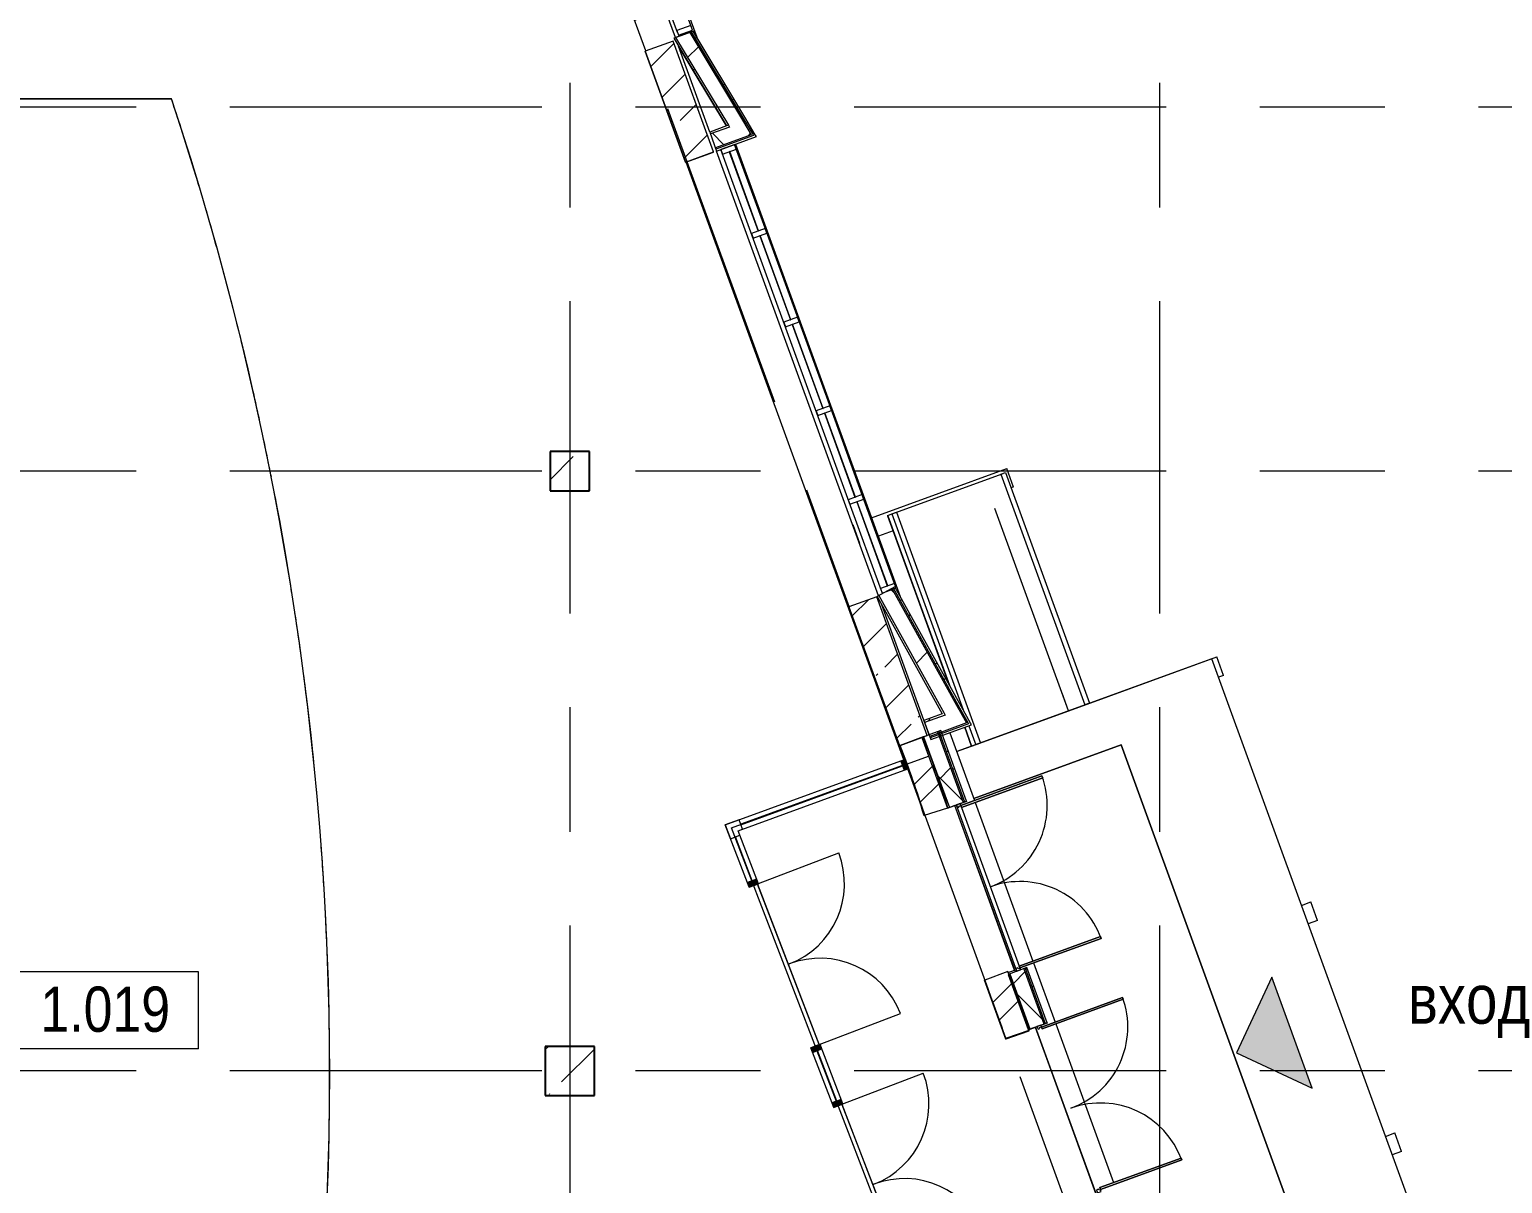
# Model space of a CAD drawing. Header units: millimetres. Extents: x 46431 to 216095, y -43515 to 31605.
# Drawn here: x 130036 to 145019, y -4828 to 6909 of the extents above; entities that cross this region are included whole.
import ezdxf

# ---------------------------------------------------------------- set-up
doc = ezdxf.new("R2010")
doc.units = ezdxf.units.MM
doc.linetypes.add('IMPORT-01 Штриховая _2 мм_', pattern=[600, 400, -200])
doc.linetypes.add('Осевые', pattern=[6350, 1270, -952.5, 3175, -952.5])
for name, color, linetype, lineweight in [('_Разделитель помещений_', 7, 'IMPORT-01 Штриховая _2 мм_', 9), ('Двери', 7, 'Continuous', 9), ('Импосты витража', 7, 'Continuous', 9), ('Импосты витража-1', 7, 'Continuous', 18), ('Каркас_Импост', 7, 'Continuous', 9), ('Колонны', 7, 'Continuous', 9), ('Колонны-1', 7, 'Continuous', 25), ('Линии-3', 7, 'Continuous', 9), ('Марки помещений', 7, 'Continuous', 9), ('Обобщенные модели', 7, 'Continuous', 9), ('Общие ребра', 7, 'Continuous', 9), ('Ограждение', 7, 'Continuous', 9), ('Оси-2', 7, 'Осевые', 9), ('Пандус', 7, 'Continuous', 9), ('Панель', 7, 'Continuous', 9), ('Перекрытия', 7, 'Continuous', 9), ('Поворот плана', 7, 'Continuous', 9), ('Поручни', 7, 'Continuous', 9), ('Стены', 7, 'Continuous', 9), ('Стены-1', 7, 'Continuous', 18), ('Текстовые примечания', 7, 'Continuous', 9), ('Фундамент несущей конструкции', 7, 'Continuous', 9), ('Черная _1 сплошная', 7, 'Continuous', 9), ('Штриховка разреза-3', 7, 'Continuous', 9), ('Элементы узлов', 7, 'Continuous', 9)]:
    doc.layers.add(name, color=color, linetype=linetype, lineweight=lineweight)
doc.layers.add('Импосты витража-2', color=7, linetype='Continuous', lineweight=9, true_color=0x787878)
doc.styles.add('Arial Narrow', font='Arial Narrow.ttf', dxfattribs={"height": 500})
doc.styles.add('Arial Narrow_1', font='Arial Narrow.ttf', dxfattribs={"height": 460})
pattern_1 = [(45, (0, 0), (-424.264, 424.264), [600, -100, 20, -100]), (45, (0, 424), (-424.264, 424.264), [])]
pattern_2 = [(45, (0, 0), (-502.8943, 502.8943), []), (45, (0, 762), (-502.8943, 502.8943), [])]
pattern_3 = [(0, (0, 0), (812.8, 203.2), [67.056, -542.544, 67.056, -542.544, -3251.2]), (0, (0, 0), (812.8, 203.2), [-1219.2, 67.056, -1152.144, 67.056, -542.544, -1422.4]), (0, (0, 0), (812.8, 203.2), [-3048, 67.056, -339.344, 67.056, -948.944]), (120, (304.8, 101.6), (-582.37636, 602.30545), [67.056, -542.544, 67.056, -542.544, -3251.2]), (120, (304.8, 101.6), (-582.37636, 602.30545), [-1219.2, 67.056, -1152.144, 67.056, -542.544, -1422.4]), (120, (304.8, 101.6), (-582.37636, 602.30545), [-3048, 67.056, -339.344, 67.056, -948.944]), (240, (406.4, 508), (-230.42364, -805.50545), [67.056, -542.544, 67.056, -542.544, -3251.2]), (240, (406.4, 508), (-230.42364, -805.50545), [-1219.2, 67.056, -1152.144, 67.056, -542.544, -1422.4]), (240, (406.4, 508), (-230.42364, -805.50545), [-3048, 67.056, -339.344, 67.056, -948.944])]
pattern_4 = [(45, (0, 0), (-707.107, 707.107), []), (135, (0, 0), (-707.107, -707.107), [])]

# ---------------------------------------------------------------- blocks, each defined once
blk = doc.blocks.new('Колонна 31 - Колонна 40-55-736308-План 1-го этажа на отм_ -6_000')
at = {"layer": 'Колонны'}
h = blk.add_hatch(dxfattribs=at)
h.set_pattern_fill('FP_32', color=256, style=0, pattern_type=2)
h.set_pattern_definition([(45, (-72000, -26700), (-493.914, 493.914), []), (45, (-71506.1, -26700), (-493.914, 493.914), [873.125, -174.625, 6.706, -167.919])])
h.paths.add_polyline_path([(63332, -24483), (63732, -24483), (63732, -24083), (63332, -24083)], flags=0)
at = {"layer": 'Колонны-1'}
for p, q in [((63732, -24083), (63332, -24083)), ((63332, -24083), (63332, -24483)), ((63732, -24483), (63732, -24083)), ((63332, -24483), (63732, -24483))]:
    blk.add_line(p, q, dxfattribs=at)
blk = doc.blocks.new('Колонна 32 - Колонна 40-55-736383-План 1-го этажа на отм_ -6_000')
at = {"layer": 'Колонны'}
h = blk.add_hatch(dxfattribs=at)
h.set_pattern_fill('FP_33', color=256, style=0, pattern_type=2)
h.set_pattern_definition([(45, (-63600, -19600), (-493.914, 493.914), []), (45, (-63106.1, -19600), (-493.914, 493.914), [873.125, -174.625, 6.706, -167.919])])
h.paths.add_polyline_path([(71682, -23533), (72182, -23533), (72182, -23033), (71682, -23033)], flags=0)
at = {"layer": 'Колонны-1'}
for p, q in [((72182, -23033), (71682, -23033)), ((71682, -23033), (71682, -23533)), ((72182, -23533), (72182, -23033)), ((71682, -23533), (72182, -23533))]:
    blk.add_line(p, q, dxfattribs=at)
blk = doc.blocks.new('консоль27 - консоль-1256973-План 1-го этажа на отм_ -6_000')
at = {"layer": 'Фундамент несущей конструкции'}
for p, q in [((143681, 1067), (145058, 1568)), ((145126, 1380), (145058, 1568)), ((145126, 1380), (145099, 1370)), ((143489, 997), (143557, 809)), ((143901, 934), (143750, 879))]:
    blk.add_line(p, q, dxfattribs=at)
blk = doc.blocks.new('консоль28 - консоль-1256992-План 1-го этажа на отм_ -6_000')
at = {"layer": 'Фундамент несущей конструкции'}
for p, q in [((140793, 47), (142112, 528)), ((142181, 340), (142112, 528)), ((142181, 340), (142130, 321)), ((139467, -435), (139618, -380))]:
    blk.add_line(p, q, dxfattribs=at)
blk = doc.blocks.new('консоль29 - консоль-1257011-План 1-го этажа на отм_ -6_000')
at = {"layer": 'Фундамент несущей конструкции'}
for p, q in [((142018, 493), (142112, 528)), ((142181, 340), (142112, 528)), ((142181, 340), (142086, 305))]:
    blk.add_line(p, q, dxfattribs=at)
blk = doc.blocks.new('консоль30 - консоль-1257030-План 1-го этажа на отм_ -6_000')
at = {"layer": 'Фундамент несущей конструкции'}
for p, q in [((142018, 493), (142112, 528)), ((142181, 340), (142112, 528)), ((142181, 340), (142086, 305))]:
    blk.add_line(p, q, dxfattribs=at)
blk = doc.blocks.new('Пандус 19 ось1 - Пандус 19 ось-1352479-План 1-го этажа на отм_ -6_000')
at = {"layer": 'Обобщенные модели'}
for p, q in [((149853, -25430), (149103, -23371)), ((149853, -25430), (149103, -23371)), ((148014, -23446), (148639, -25166)), ((148639, -25166), (148015, -23451)), ((148070, -23600), (148639, -25166)), ((149853, -25430), (149788, -25252)), ((148797, -25597), (148866, -25790)), ((148797, -25597), (148866, -25790)), ((148866, -25790), (148797, -25597))]:
    blk.add_line(p, q, dxfattribs=at)
blk = doc.blocks.new('Прямоугольный импост - Прямоугольный черный-8339253-План 1-го этажа на отм_ -6_000')
at = {"layer": 'Импосты витража'}
for p, q in [((137069, 5688), (137209, 5739)), ((137529, 4861), (137209, 5739)), ((137388, 4809), (137069, 5688))]:
    blk.add_line(p, q, dxfattribs=at)
blk = doc.blocks.new('Прямоугольный импост - Прямоугольный черный-8339186-План 1-го этажа на отм_ -6_000')
at = {"layer": 'Импосты витража'}
for p, q in [((143281, -11074), (142952, -10172)), ((143140, -11126), (142811, -10224))]:
    blk.add_line(p, q, dxfattribs=at)
blk = doc.blocks.new('Прямоугольный импост - Прямоугольный черный-8339268-План 1-го этажа на отм_ -6_000')
at = {"layer": 'Импосты витража-1'}
for p, q in [((-50, 75), (0, 75)), ((-50, -75), (-50, 75)), ((0, 75), (0, -75)), ((0, -75), (-50, -75))]:
    blk.add_line(p, q, dxfattribs=at)
blk = doc.blocks.new('Прямоугольный импост - Прямоугольный черный-8339254-План 1-го этажа на отм_ -6_000')
at = {"layer": 'Импосты витража-1'}
for p, q in [((-25, 75), (25, 75)), ((-25, -75), (-25, 75)), ((25, 75), (25, -75)), ((25, -75), (-25, -75))]:
    blk.add_line(p, q, dxfattribs=at)
blk = doc.blocks.new('Прямоугольный импост - Прямоугольный черный-8339272-План 1-го этажа на отм_ -6_000')
at = {"layer": 'Импосты витража-1'}
for p, q in [((0, 75), (-50, 75)), ((-50, 75), (-50, -75)), ((0, -75), (0, 75)), ((-50, -75), (0, -75))]:
    blk.add_line(p, q, dxfattribs=at)
blk = doc.blocks.new('Прямоугольный импост - Прямоугольный черный-8339287-План 1-го этажа на отм_ -6_000')
at = {"layer": 'Импосты витража-1'}
for p, q in [((-50, 75), (0, 75)), ((-50, -75), (-50, 75)), ((0, 75), (0, -75)), ((0, -75), (-50, -75))]:
    blk.add_line(p, q, dxfattribs=at)
blk = doc.blocks.new('Ограждение - Ограждение-1782970-План 1-го этажа на отм_ -6_000')
at = {"layer": 'Поручни'}
for p, q in [((138807, 1982), (138854, 1999)), ((138807, 1982), (139532, -11)), ((138854, 1999), (139708, -348)), ((139591, -173), (139661, -365)), ((139708, -348), (139661, -365))]:
    blk.add_line(p, q, dxfattribs=at)
blk = doc.blocks.new('Ограждение - Ограждение-1782974-План 1-го этажа на отм_ -6_000')
at = {"layer": 'Поручни'}
for p, q in [((139916, 2385), (139963, 2402)), ((139963, 2402), (140817, 56)), ((139916, 2385), (140770, 39)), ((140817, 56), (140770, 39))]:
    blk.add_line(p, q, dxfattribs=at)
blk = doc.blocks.new('Прямоугольный импост - 50х100 мм-6294794-План 1-го этажа на отм_ -6_000')
at = {"layer": 'Импосты витража'}
for p, q in [((137113, -1181), (138899, -531)), ((138899, -531), (138933, -625)), ((137243, -1240), (138933, -625))]:
    blk.add_line(p, q, dxfattribs=at)
blk = doc.blocks.new('Угловой L-импост - L-импост 1-6294720-План 1-го этажа на отм_ -6_000')
at = {"layer": 'Импосты витража-1'}
for p, q in [((-100, -50), (-100, 50)), ((-100, 50), (51, 50)), ((51, 50), (48, -101)), ((-51, -50), (-100, -50)), ((-52, -99), (-51, -50)), ((48, -101), (-52, -99))]:
    blk.add_line(p, q, dxfattribs=at)
blk = doc.blocks.new('Прямоугольный импост - 50х100 мм-5024761-План 1-го этажа на отм_ -6_000')
at = {"layer": 'Импосты витража-2'}
blk.add_hatch(color=256, dxfattribs=at).paths.add_polyline_path([(-50, -50), (0, -50), (0, 50), (-50, 50)], flags=0)
at = {"layer": 'Импосты витража-1'}
for p, q in [((0, 50), (-50, 50)), ((-50, 50), (-50, -50)), ((0, -50), (0, 50)), ((-50, -50), (0, -50))]:
    blk.add_line(p, q, dxfattribs=at)
blk = doc.blocks.new('Дверь - Двупольная_наруж_остекленная_с антипаникой - ДН4_27-18-V33-План 1-го этажа на отм_ -6_000')
at = {"layer": 'Двери'}
for p, q in [((-859, 899), (-879, 899)), ((-879, 899), (-879, 20)), ((-859, 20), (-859, 899)), ((859, 20), (859, 899)), ((859, 899), (879, 899)), ((879, 899), (879, 20)), ((-879, 20), (-859, 20)), ((879, 20), (859, 20))]:
    blk.add_line(p, q, dxfattribs=at)
for centre, start, end in [((-879, 20), 360, 90), ((879, 20), 90, 180)]:
    blk.add_arc(centre, 879, start, end, dxfattribs=at)
at = {"layer": 'Каркас_Импост'}
for p, q in [((-880, 20), (-900, 20)), ((-900, 20), (-900, -20)), ((-880, 0), (-880, 20)), ((-870, 0), (-880, 0)), ((-870, -20), (-870, 0)), ((880, 0), (870, 0)), ((870, 0), (870, -20)), ((900, 20), (880, 20)), ((880, 20), (880, 0)), ((900, -20), (900, 20)), ((-900, -20), (-870, -20)), ((870, -20), (900, -20))]:
    blk.add_line(p, q, dxfattribs=at)
at = {"layer": 'Панель'}
for p, q in [((-879, 899), (-859, 899)), ((-879, 20), (-879, 899)), ((-859, 899), (-859, 20)), ((859, 899), (859, 20)), ((879, 899), (859, 899)), ((879, 20), (879, 899)), ((-859, 20), (-879, 20)), ((859, 20), (879, 20))]:
    blk.add_line(p, q, dxfattribs=at)
blk = doc.blocks.new('Дверь-Витраж-Двойная-Остекление - Дверь-Витраж-Двойная-Остекление-4669433-План 1-го этажа на отм_ -6_000')
at = {"layer": 'Панель'}
for p, q in [((-875, 50.8), (-875, 925.8)), ((875, 50.8), (875, 925.8))]:
    blk.add_line(p, q, dxfattribs=at)
at = {"layer": 'Поворот плана'}
for centre, start, end in [((-875, 50.8), 0, 90), ((875, 50.8), 90, 180)]:
    blk.add_arc(centre, 875, start, end, dxfattribs=at)
blk = doc.blocks.new('Прямоугольный импост - 50х100 мм-6294795-План 1-го этажа на отм_ -6_000')
at = {"layer": 'Импосты витража'}
for p, q in [((137357, -1815), (137113, -1181)), ((137450, -1779), (137243, -1240)), ((137450, -1779), (137357, -1815))]:
    blk.add_line(p, q, dxfattribs=at)
blk = doc.blocks.new('Прямоугольный импост - 50х100 мм-4579947-План 1-го этажа на отм_ -6_000')
at = {"layer": 'Импосты витража'}
for p, q in [((137984, -3448), (138077, -3413)), ((138310, -4019), (138077, -3413)), ((138217, -4055), (137984, -3448)), ((138310, -4019), (138217, -4055))]:
    blk.add_line(p, q, dxfattribs=at)
blk = doc.blocks.new('Прямоугольный импост - 50х100 мм-4579889-План 1-го этажа на отм_ -6_000')
at = {"layer": 'Импосты витража-2'}
blk.add_hatch(color=256, dxfattribs=at).paths.add_polyline_path([(25, 50), (25, -50), (-25, -50), (-25, 50)], flags=0)
at = {"layer": 'Импосты витража-1'}
for p, q in [((-25, 50), (25, 50)), ((-25, -50), (-25, 50)), ((25, 50), (25, -50)), ((25, -50), (-25, -50))]:
    blk.add_line(p, q, dxfattribs=at)
blk = doc.blocks.new('Марка помещения_Р - Марка помещения-4575829-План 1-го этажа на отм_ -6_000')
at = {"layer": 'Марки помещений'}
for p, q in [((-4.79375, -1.95625), (-4.79375, 1.95625)), ((4.79375, 1.95625), (-4.79375, 1.95625)), ((4.79375, -1.95625), (4.79375, 1.95625)), ((4.79375, -1.95625), (-4.79375, -1.95625))]:
    blk.add_line(p, q, dxfattribs=at)

msp = doc.modelspace()

# ---------------------------------------------------------------- hatches: boundary and pattern name
at = {"layer": 'Штриховка разреза-3'}
h = msp.add_hatch(dxfattribs=at)
h.set_pattern_fill('FP_4', color=256, style=0, pattern_type=2)
h.set_pattern_definition(pattern_1)
h.paths.add_polyline_path([(136710.3, 5560.5), (136992.2, 5663.2), (136581.8, 6790.8), (136299.9, 6688.2), (136424.1, 6347)], flags=0)
h = msp.add_hatch(dxfattribs=at)
h.set_pattern_fill('FP_5', color=256, style=0, pattern_type=2)
h.set_pattern_definition(pattern_3)
h.paths.add_polyline_path([(137125.9, 5927.1), (137145, 5934), (136608.8, 6826.5), (136589.7, 6819.5), (136964.7, 6195.2)], flags=0)
h = msp.add_hatch(dxfattribs=at)
h.set_pattern_fill('FP_6', color=256, style=0, pattern_type=2)
h.set_pattern_definition(pattern_4)
h.paths.add_polyline_path([(137155.5, 5916.6), (137299.1, 5968.8), (136752.4, 6878.7), (136608.8, 6826.5), (137145, 5934)], flags=0)
h = msp.add_hatch(dxfattribs=at)
h.set_pattern_fill('FP_5', color=256, style=0, pattern_type=2)
h.set_pattern_definition(pattern_3)
h.paths.add_polyline_path([(137377.8, 5837.8), (137392.2, 5843.1), (136766.7, 6883.9), (136752.4, 6878.7), (137299.1, 5968.8)], flags=0)
h = msp.add_hatch(dxfattribs=at)
h.set_pattern_fill('FP_3', color=256, style=0, pattern_type=2)
h.set_pattern_definition(pattern_2)
h.paths.add_polyline_path([(137400, 5830), (137419.2, 5836.9), (136785.9, 6890.9), (136766.7, 6883.9), (137392.2, 5843.1)], flags=0)
h = msp.add_hatch(dxfattribs=at)
h.set_pattern_fill('FP_6', color=256, style=0, pattern_type=2)
h.set_pattern_definition(pattern_4)
h.paths.add_polyline_path([(137013.2, 5705.1), (137377.8, 5837.8), (137299.1, 5968.8), (136961.9, 5846.1), (136964.7, 5838.4)], flags=0)
h = msp.add_hatch(dxfattribs=at)
h.set_pattern_fill('FP_6', color=256, style=0, pattern_type=2)
h.set_pattern_definition(pattern_4)
h.paths.add_polyline_path([(139349.8, -63.5), (139492.6, -11.6), (138807.7, 1223.9), (138676.5, 1151.2), (139340, -45.8)], flags=0)
h = msp.add_hatch(dxfattribs=at)
h.set_pattern_fill('FP_5', color=256, style=0, pattern_type=2)
h.set_pattern_definition(pattern_3)
h.paths.add_polyline_path([(139566.2, -144.4), (139580.5, -139.2), (138820.8, 1231.2), (138807.7, 1223.9), (139507.5, -38.6)], flags=0)
h = msp.add_hatch(dxfattribs=at)
h.set_pattern_fill('FP_3', color=256, style=0, pattern_type=2)
h.set_pattern_definition(pattern_2)
h.paths.add_polyline_path([(139587.8, -152.5), (139606.8, -145.6), (138838.3, 1240.9), (138820.8, 1231.2), (139580.5, -139.2)], flags=0)
h = msp.add_hatch(dxfattribs=at)
h.set_pattern_fill('FP_4', color=256, style=0, pattern_type=2)
h.set_pattern_definition(pattern_1)
h.paths.add_polyline_path([(138885.5, -374.6), (139167.4, -272), (138653.7, 1139.5), (138371.8, 1036.9), (138671.6, 213.2)], flags=0)
h = msp.add_hatch(dxfattribs=at)
h.set_pattern_fill('FP_5', color=256, style=0, pattern_type=2)
h.set_pattern_definition(pattern_3)
h.paths.add_polyline_path([(139141.3, -139.4), (139349.8, -63.5), (139340, -45.8), (139134.5, -120.6)], flags=0)
h = msp.add_hatch(dxfattribs=at)
h.set_pattern_fill('FP_3', color=256, style=0, pattern_type=2)
h.set_pattern_definition(pattern_2)
h.paths.add_polyline_path([(139139.8, -1081.2), (139378.5, -1006.9), (139300, -765), (139215.9, -524.9), (139126.3, -286.9), (138891.3, -372.5), (138979.7, -606.8), (139083.7, -908.5), (139117.8, -1013.5)], flags=0)
h = msp.add_hatch(dxfattribs=at)
h.set_pattern_fill('FP_5', color=256, style=0, pattern_type=2)
h.set_pattern_definition(pattern_3)
h.paths.add_polyline_path([(139373.8, -1010.8), (139392.6, -1004), (139131, -285.3), (139112.2, -292.1), (139151.5, -400.1)], flags=0)
h = msp.add_hatch(dxfattribs=at)
h.set_pattern_fill('FP_6', color=256, style=0, pattern_type=2)
h.set_pattern_definition(pattern_4)
h.paths.add_polyline_path([(139392.6, -1004), (139533.5, -952.7), (139271.9, -234), (139131, -285.3), (139172.8, -400.1)], flags=0)
h = msp.add_hatch(dxfattribs=at)
h.set_pattern_fill('FP_3', color=256, style=0, pattern_type=2)
h.set_pattern_definition(pattern_2)
h.paths.add_polyline_path([(139547.6, -947.6), (139566.4, -940.7), (139304.8, -222), (139286, -228.8), (139508.7, -840.6)], flags=0)
h = msp.add_hatch(dxfattribs=at)
h.set_pattern_fill('FP_3', color=256, style=0, pattern_type=2)
h.set_pattern_definition(pattern_2)
h.paths.add_polyline_path([(139967.3, -3350.9), (140203.6, -3269.2), (140054.6, -2853.6), (139987.4, -2672.8), (139753.8, -2761.2), (139862.7, -3055.3)], flags=0)
h = msp.add_hatch(dxfattribs=at)
h.set_pattern_fill('FP_5', color=256, style=0, pattern_type=2)
h.set_pattern_definition(pattern_3)
h.paths.add_polyline_path([(140193.6, -3263.2), (140212.4, -3256.4), (140008.2, -2695.4), (139989.4, -2702.3), (140044.5, -2853.6)], flags=0)
h = msp.add_hatch(dxfattribs=at)
h.set_pattern_fill('FP_6', color=256, style=0, pattern_type=2)
h.set_pattern_definition(pattern_4)
h.paths.add_polyline_path([(140212.4, -3256.4), (140353.3, -3205.1), (140149.2, -2644.1), (140008.2, -2695.4), (140065.8, -2853.6)], flags=0)
h = msp.add_hatch(dxfattribs=at)
h.set_pattern_fill('FP_3', color=256, style=0, pattern_type=2)
h.set_pattern_definition(pattern_2)
h.paths.add_polyline_path([(140367.4, -3200), (140386.2, -3193.1), (140182, -2632.2), (140163.2, -2639), (140355.1, -3166.1)], flags=0)
at = {"layer": 'Элементы узлов'}
msp.add_hatch(color=256, dxfattribs=at).paths.add_polyline_path([(143083.3, -3858.1), (142672.9, -2730.5), (142314.3, -3499.5)], flags=0)

# ---------------------------------------------------------------- linework, layer by layer
at = {"layer": '_Разделитель помещений_'}
msp.add_arc((101715.5, -3715.4), 31373.8, 341.57229, 18.42771, dxfattribs=at)
at = {"layer": 'Линии-3'}
for p, q in [((137178.2, -1210.6), (139181.2, -481.6)), ((140201.3, -9086), (137178.2, -1210.6))]:
    msp.add_line(p, q, dxfattribs=at)
at = {"layer": 'Общие ребра'}
for p, q in [((136608.8, 6826.5), (137145, 5934)), ((136752.4, 6878.7), (137288.6, 5986.3)), ((136766.7, 6883.9), (137303, 5991.5)), ((137155.5, 5916.6), (136961.9, 5846.1)), ((137145, 5934), (137155.5, 5916.6)), ((137288.6, 5986.3), (137299.1, 5968.8)), ((137299.1, 5968.8), (137377.8, 5837.8)), ((137303, 5991.5), (137392.2, 5843.1)), ((137377.8, 5837.8), (137013.2, 5705.1)), ((137400, 5830), (137018.4, 5691.1)), ((137392.2, 5843.1), (137400, 5830)), ((136710.3, 5560.5), (136992.2, 5663.2)), ((138807.7, 1223.9), (139482.7, 6.1)), ((138820.8, 1231.2), (139497, 11.3)), ((138653.7, 1139.5), (138371.8, 1036.9)), ((138676.5, 1151.2), (139340, -45.8)), ((139482.7, 6.1), (139492.6, -11.6)), ((139497, 11.3), (139580.5, -139.2)), ((139349.8, -63.5), (139141.3, -139.4)), ((139566.2, -144.4), (139192.6, -280.4)), ((139340, -45.8), (139349.8, -63.5)), ((139492.6, -11.6), (139566.2, -144.4)), ((139580.5, -139.2), (139587.8, -152.5)), ((139126.3, -286.9), (138891.3, -372.5)), ((138891.3, -372.5), (139112.2, -292.1)), ((139112.2, -292.1), (139126.3, -286.9)), ((139126.3, -286.9), (139112.2, -292.1)), ((139126.3, -286.9), (139131, -285.3)), ((139131, -285.3), (139126.3, -286.9)), ((139131, -285.3), (139167.4, -272)), ((139167.4, -272), (139131, -285.3)), ((139131, -285.3), (139392.6, -1004)), ((139587.8, -152.5), (139197.7, -294.5)), ((139271.9, -234), (139533.5, -952.7)), ((139286, -228.8), (139547.6, -947.6)), ((139987.4, -2672.8), (139753.8, -2761.2)), ((140008.2, -2695.4), (140212.4, -3256.4)), ((140149.2, -2644.1), (140353.3, -3205.1)), ((140163.2, -2639), (140367.4, -3200)), ((139967.3, -3350.9), (140203.6, -3269.2))]:
    msp.add_line(p, q, dxfattribs=at)
at = {"layer": 'Оси-2'}
for p, q in [((129251.3, 26095.3), (153940.5, -41737.8)), ((135531.6, 25417.1), (135531.6, -41733.9)), ((141531.6, 25417.1), (141531.6, -41733.9)), ((150171.6, 6117.1), (50527.1, 6117.1)), ((150171.6, 2417.1), (50527.1, 2417.1)), ((150171.6, -3682.9), (50527.1, -3682.9))]:
    msp.add_line(p, q, dxfattribs=at)
at = {"layer": 'Пандус'}
for p, q in [((138764.6, 1966.2), (139939.3, 2393.8)), ((138764.6, 1966.2), (139392.6, 241)), ((139618.6, -380.1), (140793.2, 47.5)), ((139548.7, -188), (139618.6, -380.1))]:
    msp.add_line(p, q, dxfattribs=at)
at = {"layer": 'Перекрытия'}
for p, q in [((136304.4, 6689.8), (133809.4, 13544.7)), ((136606.3, 6825.5), (135596.3, 9600.3)), ((136955.8, 5865.2), (136637.4, 6740.1)), ((131480.6, 6202.1), (129081.6, 6202.1)), ((129082.7, 6202.1), (131481.6, 6202.1)), ((138928.7, -520.3), (136715.5, 5560.3)), ((138672.4, 1148.9), (137025.9, 5672.6)), ((135332.7, 2617.1), (135732.7, 2617.1)), ((135732.7, 2617.1), (135732.7, 2217.1)), ((135732.7, 2217.1), (135332.7, 2217.1)), ((139187, -264.9), (138705.8, 1057.2)), ((142061.8, 509.2), (139467.1, -435.2)), ((144743.1, -6857.6), (142061.8, 509.2)), ((139641.2, -913.5), (141141.4, -367.5)), ((141141.4, -367.5), (139641.2, -913.5)), ((141141.4, -367.5), (143398.1, -6567.8)), ((143398.1, -6567.8), (141141.4, -367.5)), ((139091.3, -947.9), (138969, -612)), ((139447.4, -985), (139429.4, -990.6)), ((140056.7, -2658.8), (139447.4, -985)), ((140064.2, -2675.1), (139449, -984.7)), ((137441.6, -1782.3), (137357.6, -1814.6)), ((137440.5, -1782.3), (138067.7, -3416.1)), ((138068.6, -3415.8), (137441.6, -1782.3)), ((139991.1, -2682.7), (140056.7, -2658.8)), ((139964.8, -3343.9), (139758.8, -2774.6)), ((140267.8, -3239), (140201.1, -3262.1)), ((140882.6, -4927.9), (140267.8, -3239)), ((140884.6, -4929.1), (140269.8, -3240)), ((135282.7, -3432.9), (135782.7, -3432.9)), ((135782.7, -3432.9), (135782.7, -3932.9)), ((135782.7, -3932.9), (135282.7, -3932.9)), ((138301.7, -4022.9), (138217.6, -4055.2)), ((138300.6, -4022.9), (138927.8, -5656.7)), ((138928.7, -5656.4), (138301.7, -4022.9))]:
    msp.add_line(p, q, dxfattribs=at)
for centre in [(101715.5, -3715.4), (101716.6, -3715.4)]:
    msp.add_arc(centre, 31373.8, 341.57229, 18.42771, dxfattribs=at)
at = {"layer": 'Стены'}
for p, q in [((136606.3, 6825.5), (135596.3, 9600.3)), ((135789, 9670.3), (136823.3, 6828.7)), ((136606.3, 6825.5), (136785.9, 6890.9)), ((136785.9, 6890.9), (136823.3, 6828.7)), ((136955.8, 5865.2), (136637.4, 6740.1)), ((137125.9, 5927.1), (136637.4, 6740.1)), ((137145, 5934), (137125.9, 5927.1)), ((137218.6, 5742.6), (138892.9, 1142.4)), ((138672.4, 1148.9), (137025.9, 5672.6)), ((139187, -264.9), (138705.8, 1057.2)), ((139397.2, -243.2), (139648.4, -933.2)), ((139373.8, -1010.8), (139566.4, -940.7)), ((139374.2, -1011.9), (139373.8, -1010.8)), ((139464.6, -979), (139374.2, -1011.9)), ((140064.2, -2675.1), (139448.6, -983.6)), ((140079.3, -2668), (139464.6, -979)), ((139566.8, -941.8), (139502.2, -965.4)), ((139502.2, -965.4), (139509, -984)), ((139515.8, -1002.8), (140103.4, -2617.2)), ((139566.4, -940.7), (139566.8, -941.8)), ((139655.2, -952), (140242.8, -2566.4)), ((140110.2, -2636), (140116.9, -2654.3)), ((140249.6, -2585.2), (140468.2, -3185.6)), ((140200.6, -3260.7), (140386.2, -3193.1)), ((140285.5, -3234.2), (140202, -3264.6)), ((140884.6, -4929.1), (140268.4, -3236)), ((140387.6, -3197.1), (140323.1, -3220.6)), ((140386.2, -3193.1), (140387.6, -3197.1)), ((140475, -3204.4), (141062.6, -4818.8))]:
    msp.add_line(p, q, dxfattribs=at)
at = {"layer": 'Стены-1'}
for p, q in [((136581.8, 6790.8), (136299.9, 6688.2)), ((136992.2, 5663.2), (136581.8, 6790.8)), ((136785.9, 6890.9), (136589.7, 6819.5)), ((136589.7, 6819.5), (137125.9, 5927.1)), ((137322.1, 5998.5), (136785.9, 6890.9)), ((136298, 6687.5), (136709.1, 5558)), ((136299.9, 6688.2), (136710.3, 5560.5)), ((136710.3, 5560.5), (136299.9, 6688.2)), ((137419.2, 5836.9), (137322.1, 5998.5)), ((137125.9, 5927.1), (136955.1, 5864.9)), ((136955.1, 5864.9), (137025.2, 5672.3)), ((137025.2, 5672.3), (137429.7, 5819.5)), ((137429.7, 5819.5), (137419.2, 5836.9)), ((136709.1, 5558), (136711, 5558.7)), ((136711, 5558.7), (136992.9, 5661.3)), ((136992.9, 5661.3), (136992.2, 5663.2)), ((137158.5, 5667.6), (137153.8, 5665.8)), ((137153.8, 5665.8), (137447.9, 4857.7)), ((137452.6, 4859.4), (137158.5, 5667.6)), ((137447.9, 4857.7), (137452.6, 4859.4)), ((137469.7, 4812.4), (137465, 4810.7)), ((137465, 4810.7), (137776.2, 3955.6)), ((137780.9, 3957.3), (137469.7, 4812.4)), ((137776.2, 3955.6), (137780.9, 3957.3)), ((137798, 3910.3), (137793.3, 3908.6)), ((137793.3, 3908.6), (138104.6, 3053.5)), ((138109.3, 3055.2), (137798, 3910.3)), ((138104.6, 3053.5), (138109.3, 3055.2)), ((138126.4, 3008.2), (138121.7, 3006.5)), ((138121.7, 3006.5), (138432.9, 2151.4)), ((138437.6, 2153.1), (138126.4, 3008.2)), ((138432.9, 2151.4), (138437.6, 2153.1)), ((138454.7, 2106.1), (138450, 2104.4)), ((138450, 2104.4), (138761.3, 1249.3)), ((138766, 1251), (138454.7, 2106.1)), ((138838.3, 1240.9), (138659, 1141.5)), ((138761.3, 1249.3), (138766, 1251)), ((139516, 18.3), (138838.3, 1240.9)), ((138366.7, 1051), (138364.8, 1050.3)), ((138364.8, 1050.3), (138883.6, -375.3)), ((138885.5, -374.6), (138366.7, 1051)), ((139167.4, -272), (138653.7, 1139.5)), ((138659, 1141.5), (139321, -52.7)), ((138371.8, 1036.9), (138885.5, -374.6)), ((139606.8, -145.6), (139516, 18.3)), ((139321, -52.7), (139134.5, -120.6)), ((139134.5, -120.6), (139204.6, -313.3)), ((139616.7, -163.3), (139606.8, -145.6)), ((139112.2, -292.1), (139373.8, -1010.8)), ((139304.8, -222), (139167.4, -272)), ((139204.6, -313.3), (139616.7, -163.3)), ((139566.4, -940.7), (139304.8, -222)), ((138883.6, -375.3), (138885.5, -374.6)), ((138885.5, -374.6), (138891.3, -372.5)), ((138915.1, -575.8), (137271.3, -1174.1)), ((137273, -1178.8), (138916.8, -580.5)), ((138916.8, -580.5), (138915.1, -575.8)), ((138980.2, -608.3), (138975.5, -610)), ((139139.8, -1081.2), (139378.5, -1006.9)), ((139373.8, -1010.8), (139566.4, -940.7)), ((137271.3, -1174.1), (137273, -1178.8)), ((139136.5, -1087.5), (139141.2, -1086)), ((137216.4, -1303.1), (137211.7, -1304.9)), ((137211.7, -1304.9), (137382.9, -1750.9)), ((137387.6, -1749.1), (137216.4, -1303.1)), ((137382.9, -1750.9), (137387.6, -1749.1)), ((139987.6, -2672.7), (139987.4, -2672.8)), ((140182, -2632.2), (139989.4, -2702.3)), ((140386.2, -3193.1), (140182, -2632.2)), ((139752.2, -2756.5), (139747.5, -2758.2)), ((139747.5, -2758.2), (139964.3, -3357.2)), ((139967.3, -3350.9), (139753.9, -2761.2)), ((139989.4, -2702.3), (140193.6, -3263.2)), ((139969, -3355.6), (140205.2, -3273.9)), ((140193.6, -3263.2), (140386.2, -3193.1)), ((140205.2, -3273.9), (140203.6, -3269.2)), ((139964.3, -3357.2), (139969, -3355.6)), ((138050.6, -3476.2), (138045.9, -3478)), ((138045.9, -3478), (138243, -3991.5)), ((138247.7, -3989.7), (138050.6, -3476.2)), ((138243, -3991.5), (138247.7, -3989.7))]:
    msp.add_line(p, q, dxfattribs=at)
at = {"layer": 'Стены-1', "flags": 128}
msp.add_lwpolyline([(139139.8, -1081.2), (139062.8, -843.8), (138980.2, -608.3)], dxfattribs=at)
at = {"layer": 'Стены-1'}
for centre, radius, start, end in [((128951.7, -4254.3), 10920.8, 17.29923, 21.30219), ((128951.7, -4254.3), 10670.8, 17.29923, 21.3327), ((128951.7, -4254.3), 10665.8, 17.27237, 19.97957), ((119482.3, -10434.1), 21925.1, 19.07405, 20.73197), ((119482.3, -10434.1), 21675.1, 19.07405, 20.73197)]:
    msp.add_arc(centre, radius, start, end, dxfattribs=at)
at = {"layer": 'Черная _1 сплошная'}
for p, q in [((142672.9, -2730.5), (142314.3, -3499.5)), ((143083.3, -3858.1), (142672.9, -2730.5)), ((142314.3, -3499.5), (143083.3, -3858.1))]:
    msp.add_line(p, q, dxfattribs=at)

# ---------------------------------------------------------------- block references
at = {"layer": 'Двери'}
for name, p, rotation in [('Дверь - Двупольная_наруж_остекленная_с антипаникой - ДН4_27-18-V33-План 1-го этажа на отм_ -6_000', (139790.8, -1816.8), 289.9999999999997), ('Дверь-Витраж-Двойная-Остекление - Дверь-Витраж-Двойная-Остекление-4669433-План 1-го этажа на отм_ -6_000', (137716.8, -2613.6), 291), ('Дверь - Двупольная_наруж_остекленная_с антипаникой - ДН4_27-18-V33-План 1-го этажа на отм_ -6_000', (140610.7, -4069.2), 290.0000000000001), ('Дверь-Витраж-Двойная-Остекление - Дверь-Витраж-Двойная-Остекление-4669433-План 1-го этажа на отм_ -6_000', (138576.8, -4854.2), 291)]:
    msp.add_blockref(name, p, dxfattribs=dict(at, rotation=rotation))
at = {"layer": 'Импосты витража'}
for name, p, rotation in [('Прямоугольный импост - Прямоугольный черный-8339186-План 1-го этажа на отм_ -6_000', (-6583.6, 17039.4), 0.3858030911926776), ('Прямоугольный импост - Прямоугольный черный-8339272-План 1-го этажа на отм_ -6_000', (137139, 5713.7), 109.9999999999995), ('Прямоугольный импост - Прямоугольный черный-8339186-План 1-го этажа на отм_ -6_000', (-5419.1, 15089), 359.977585035719), ('Прямоугольный импост - Прямоугольный черный-8339186-План 1-го этажа на отм_ -6_000', (-5090.7, 14186.9), 359.9775850357027), ('Прямоугольный импост - Прямоугольный черный-8339186-План 1-го этажа на отм_ -6_000', (-4762.4, 13284.8), 359.9775850357027), ('Прямоугольный импост - Прямоугольный черный-8339186-План 1-го этажа на отм_ -6_000', (-4434.1, 12382.7), 359.977585035719), ('Прямоугольный импост - 50х100 мм-5024761-План 1-го этажа на отм_ -6_000', (138962.9, -561), 19.9999999999996)]:
    msp.add_blockref(name, p, dxfattribs=dict(at, rotation=rotation))
at = {"layer": 'Импосты витража', "extrusion": (0, 0, -1)}
for name, p, rotation in [('Прямоугольный импост - Прямоугольный черный-8339287-План 1-го этажа на отм_ -6_000', (-136709, 6875.8), 249.5917819445152), ('Прямоугольный импост - Прямоугольный черный-8339254-План 1-го этажа на отм_ -6_000', (-137458.8, 4835.1), 250.0000000000005), ('Прямоугольный импост - Прямоугольный черный-8339254-План 1-го этажа на отм_ -6_000', (-137787.1, 3933), 250.0000000000005), ('Прямоугольный импост - Прямоугольный черный-8339254-План 1-го этажа на отм_ -6_000', (-138115.5, 3030.9), 250.0000000000005), ('Прямоугольный импост - Прямоугольный черный-8339254-План 1-го этажа на отм_ -6_000', (-138443.8, 2128.8), 250.0000000000005), ('Прямоугольный импост - Прямоугольный черный-8339268-План 1-го этажа на отм_ -6_000', (-138780.8, 1202.9), 250.0000000000005), ('Угловой L-импост - L-импост 1-6294720-План 1-го этажа на отм_ -6_000', (-137178.2, -1210.6), 340.0000000000003), ('Прямоугольный импост - 50х100 мм-4579889-План 1-го этажа на отм_ -6_000', (-137394.2, -1773.3), 249), ('Прямоугольный импост - 50х100 мм-4579889-План 1-го этажа на отм_ -6_000', (-138039.3, -3453.8), 249), ('Прямоугольный импост - 50х100 мм-4579889-План 1-го этажа на отм_ -6_000', (-138254.3, -4013.9), 249)]:
    msp.add_blockref(name, p, dxfattribs=dict(at, rotation=rotation))
at = {"layer": 'Импосты витража'}
for name in ['Прямоугольный импост - Прямоугольный черный-8339253-План 1-го этажа на отм_ -6_000', 'Прямоугольный импост - 50х100 мм-6294794-План 1-го этажа на отм_ -6_000', 'Прямоугольный импост - 50х100 мм-6294795-План 1-го этажа на отм_ -6_000', 'Прямоугольный импост - 50х100 мм-4579947-План 1-го этажа на отм_ -6_000']:
    msp.add_blockref(name, (0, 0), dxfattribs=at)
at = {"layer": 'Колонны'}
for name, p in [('Колонна 31 - Колонна 40-55-736308-План 1-го этажа на отм_ -6_000', (72000, 26700)), ('Колонна 32 - Колонна 40-55-736383-План 1-го этажа на отм_ -6_000', (63600, 19600))]:
    msp.add_blockref(name, p, dxfattribs=at)
at = {"layer": 'Марки помещений', "xscale": 199.9999999999999, "yscale": 199.9999999999999, "zscale": 199.9999999999999}
msp.add_blockref('Марка помещения_Р - Марка помещения-4575829-План 1-го этажа на отм_ -6_000', (130795.8, -3067), dxfattribs=at)
at = {"layer": 'Обобщенные модели'}
msp.add_blockref('Пандус 19 ось1 - Пандус 19 ось-1352479-План 1-го этажа на отм_ -6_000', (-9248.2, 25409.3), dxfattribs=at)
at = {"layer": 'Ограждение'}
for name in ['Ограждение - Ограждение-1782974-План 1-го этажа на отм_ -6_000', 'Ограждение - Ограждение-1782970-План 1-го этажа на отм_ -6_000']:
    msp.add_blockref(name, (0, 0), dxfattribs=at)
at = {"layer": 'Фундамент несущей конструкции'}
for name, p in [('консоль27 - консоль-1256973-План 1-го этажа на отм_ -6_000', (-5079.5, 875.5)), ('консоль28 - консоль-1256992-План 1-го этажа на отм_ -6_000', (0, 0)), ('консоль29 - консоль-1257011-План 1-го этажа на отм_ -6_000', (956.8, -2492.7)), ('консоль30 - консоль-1257030-План 1-го этажа на отм_ -6_000', (1811.9, -4841.9))]:
    msp.add_blockref(name, p, dxfattribs=at)

# ---------------------------------------------------------------- texts
at = {"layer": 'Марки помещений', "insert": (130147.9, -2825.1), "char_height": 460, "width": 1587.341, "attachment_point": 1, "style": 'Arial Narrow_1'}
msp.add_mtext('1.019', dxfattribs=at)
at = {"layer": 'Текстовые примечания', "insert": (144057.5, -2702.6), "char_height": 500, "width": 1507.172, "attachment_point": 1, "style": 'Arial Narrow'}
msp.add_mtext('вход', dxfattribs=at)

doc.saveas('drawing.dxf')
